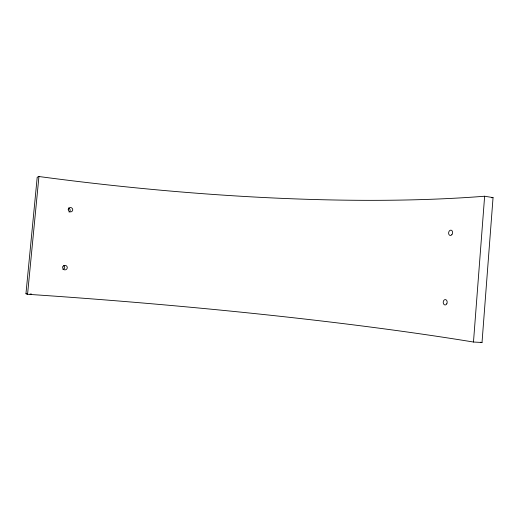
<?xml version="1.0" encoding="UTF-8"?>
<svg xmlns="http://www.w3.org/2000/svg" width="519" height="519" viewBox="0 0 519 519"><rect width="100%" height="100%" fill="white"/><g stroke="black" fill="none" stroke-linecap="round" stroke-linejoin="round"><path stroke-width="0.78" d="M473.477 342.034L484.636 196.227A618.557 131.391 7.5 0 1 38.938 176.518L37.206 177.258L25.95 293.735L27.565 294.279A627.03 60.541 3.9 0 1 473.477 342.034L482.021 342.482L493.05 197.616L484.636 196.227M27.565 294.279L38.938 176.518M491.441 197.739L493.05 197.616M25.95 293.735L27.565 293.838M29.992 294.001L31.607 294.111M480.419 342.222L482.021 342.482M63.798 265.501A2.225 2.199 -38.8 0 1 62.883 269.491M68.476 208.048A2.232 2.18 46.9 0 1 70.149 210.182L70.091 210.746A2.232 2.18 46.9 0 1 69.092 212.089M68.281 209.144L68.223 209.721A2.277 2.225 31.4 0 0 72.679 210.286L72.744 209.708A2.277 2.225 31.4 0 0 68.287 209.138M62.851 266.863L62.715 267.434A2.277 2.238 -16.5 0 0 64.771 269.861A2.277 2.238 -16.5 0 0 67.249 267.817A2.277 2.238 -16.5 0 0 65.193 265.391L64.603 265.417A2.277 2.238 -16.5 0 0 63.13 266.338L62.851 266.863M451.861 234.679A2.686 1.966 -79.6 0 0 451.309 230.228A2.686 1.966 -79.6 0 0 448.637 233.531A2.686 1.966 -79.6 0 0 451.861 234.679M446.801 303.777A2.692 1.979 -87.1 0 0 445.393 299.586A2.692 1.979 -87.1 0 0 443.382 303.446A2.692 1.979 -87.1 0 0 446.801 303.777"/></g></svg>
